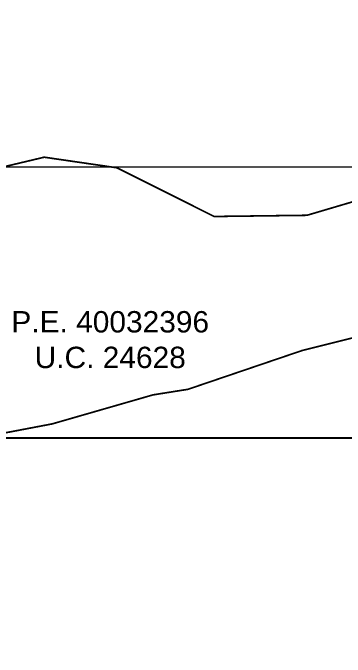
# Model space of a CAD drawing. Header units: metres. Extents: x 561401 to 594056, y 8460144 to 8508504.
# Drawn here: x 587427.3 to 587466.1, y 8504042.6 to 8504118 of the extents above; entities that cross this region are included whole.
import ezdxf

# ---------------------------------------------------------------- set-up
doc = ezdxf.new("R2010")
doc.units = ezdxf.units.M
for name, color, linetype in [('1.2. AFECTADOS BASE GRAFICA GORE', 76, 'Continuous'), ('1.2. AFECTADOS BASE GRAFICA SUNARP', 150, 'Continuous'), ('1.3 ETIQUETA P.E. Y U.C.', 1, 'Continuous'), ('GRILLA-VP1', 8, 'Continuous'), ('VISTA-1', 1, 'Continuous')]:
    doc.layers.add(name, color=color, linetype=linetype)
doc.styles.add('Arial', font='arial.ttf', dxfattribs={"height": 1})

msp = doc.modelspace()

# ---------------------------------------------------------------- linework, layer by layer
at = {"layer": '1.2. AFECTADOS BASE GRAFICA GORE', "color": 64, "linetype": 'Continuous', "lineweight": -3, "const_width": 0.2}
msp.add_lwpolyline([(587389.51, 8504121.092), (587387.68, 8504111.264), (587387.68, 8504111.264), (587388.645, 8504102.296), (587390.764, 8504093.788), (587395.117, 8504083.93), (587408.294, 8504091.398), (587421.421, 8504098.877), (587430.953, 8504101.146), (587439.455, 8504099.906), (587450.817, 8504094.208), (587461.66, 8504094.348), (587472.578, 8504097.577), (587480.972, 8504103.596), (587471.71, 8504120.509)], dxfattribs=at)
at = {"layer": '1.2. AFECTADOS BASE GRAFICA SUNARP', "color": 64, "linetype": 'Continuous', "lineweight": -3, "const_width": 0.2}
msp.add_lwpolyline([(587395.117, 8504083.93), (587403.512, 8504069.233), (587416.878, 8504067.074), (587431.877, 8504069.933), (587443.668, 8504073.332), (587447.75, 8504073.982), (587461.091, 8504078.521), (587476.948, 8504082.5), (587491.873, 8504088.259), (587480.972, 8504103.596), (587472.578, 8504097.577), (587461.66, 8504094.348), (587450.817, 8504094.208), (587439.455, 8504099.906), (587430.953, 8504101.146), (587421.421, 8504098.877), (587408.294, 8504091.398), (587395.117, 8504083.93)], close=True, dxfattribs=at)
msp.add_lwpolyline([(587520.667, 8504046.308), (587510.401, 8504058.016), (587502.007, 8504069.963), (587495.122, 8504081.71), (587491.873, 8504088.259), (587476.948, 8504082.5), (587461.091, 8504078.521), (587447.75, 8504073.982), (587443.668, 8504073.332), (587431.877, 8504069.933), (587416.878, 8504067.074), (587403.512, 8504069.233), (587403.512, 8504069.233), (587413.53, 8504051.157), (587423.763, 8504031.032), (587432.759, 8504009.956), (587438.622, 8503995), (587453.918, 8503996.779), (587471.003, 8503995.12), (587484.699, 8503993.39), (587497.447, 8503992.89), (587510.228, 8503990.81), (587521.706, 8503989.371)], dxfattribs=at)
at = {"layer": 'GRILLA-VP1', "color": 8, "lineweight": 13}
msp.add_lwpolyline([(587294.851, 8504100), (587573.801, 8504100)], dxfattribs=at)
at = {"layer": 'VISTA-1', "color": 0}
msp.add_lwpolyline([(587149.816, 8504068.292), (587498.503, 8504068.292), (587498.503, 8504390.428), (587149.816, 8504390.428)], close=True, dxfattribs=at)

# ---------------------------------------------------------------- texts
at = {"layer": '1.3 ETIQUETA P.E. Y U.C.', "color": 1, "insert": (587438.667, 8504079.783), "char_height": 2.5, "attachment_point": 5, "style": 'Arial'}
msp.add_mtext('P.E. 40032396\\PU.C. 24628', dxfattribs=at)

doc.saveas('drawing.dxf')
